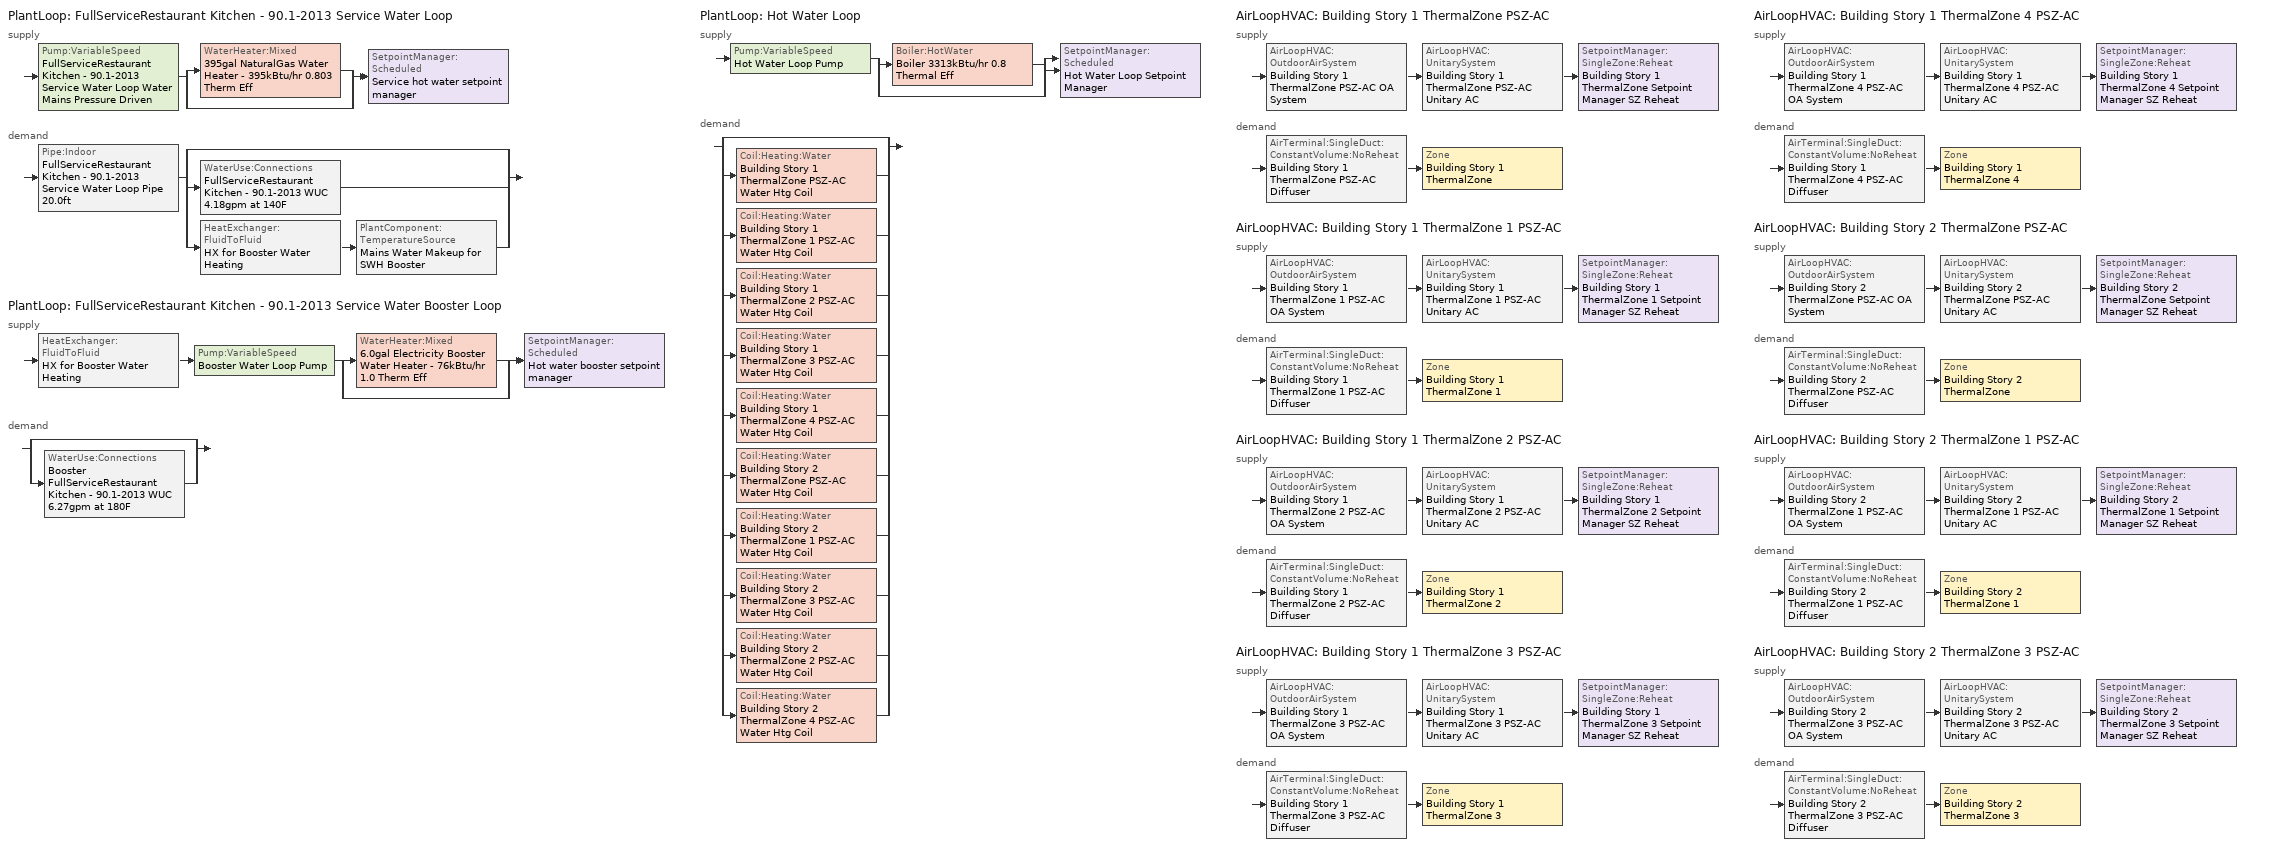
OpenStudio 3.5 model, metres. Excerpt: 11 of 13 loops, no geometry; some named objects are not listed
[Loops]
PlantLoop 'FullServiceRestaurant Kitchen - 90.1-2013 Service Water Loop'
 supply: Pump:VariableSpeed 'FullServiceRestaurant Kitchen - 90.1-2013 Service Water Loop Water Mains Pressure Driven' > split
  | WaterHeater:Mixed '395gal NaturalGas Water Heater - 395kBtu/hr 0.803 Therm Eff'
  | bypass
  join > SetpointManager:Scheduled 'Service hot water setpoint manager'
 demand: Pipe:Indoor 'FullServiceRestaurant Kitchen - 90.1-2013 Service Water Loop Pipe 20.0ft' > split
  | bypass
  | WaterUse:Connections 'FullServiceRestaurant Kitchen - 90.1-2013 WUC 4.18gpm at 140F'
  | HeatExchanger:FluidToFluid 'HX for Booster Water Heating' > PlantComponent:TemperatureSource 'Mains Water Makeup for SWH Booster'
PlantLoop 'FullServiceRestaurant Kitchen - 90.1-2013 Service Water Booster Loop'
 supply: HeatExchanger:FluidToFluid 'HX for Booster Water Heating' > Pump:VariableSpeed 'Booster Water Loop Pump' > split
  | WaterHeater:Mixed '6.0gal Electricity Booster Water Heater - 76kBtu/hr 1.0 Therm Eff'
  | bypass
  join > SetpointManager:Scheduled 'Hot water booster setpoint manager'
 demand: split
  | bypass
  | WaterUse:Connections 'Booster FullServiceRestaurant Kitchen - 90.1-2013 WUC 6.27gpm at 180F'
PlantLoop 'Hot Water Loop'
 supply: Pump:VariableSpeed 'Hot Water Loop Pump' > split
  | Boiler:HotWater 'Boiler 3313kBtu/hr 0.8 Thermal Eff'
  | bypass
  join > SetpointManager:Scheduled 'Hot Water Loop Setpoint Manager'
 demand: split
  | bypass
  | Coil:Heating:Water 'Building Story 1 ThermalZone PSZ-AC Water Htg Coil'
  | Coil:Heating:Water 'Building Story 1 ThermalZone 1 PSZ-AC Water Htg Coil'
  | Coil:Heating:Water 'Building Story 1 ThermalZone 2 PSZ-AC Water Htg Coil'
  | Coil:Heating:Water 'Building Story 1 ThermalZone 3 PSZ-AC Water Htg Coil'
  | Coil:Heating:Water 'Building Story 1 ThermalZone 4 PSZ-AC Water Htg Coil'
  | Coil:Heating:Water 'Building Story 2 ThermalZone PSZ-AC Water Htg Coil'
  | Coil:Heating:Water 'Building Story 2 ThermalZone 1 PSZ-AC Water Htg Coil'
  | Coil:Heating:Water 'Building Story 2 ThermalZone 3 PSZ-AC Water Htg Coil'
  | Coil:Heating:Water 'Building Story 2 ThermalZone 2 PSZ-AC Water Htg Coil'
  | Coil:Heating:Water 'Building Story 2 ThermalZone 4 PSZ-AC Water Htg Coil'
AirLoopHVAC 'Building Story 1 ThermalZone PSZ-AC'
 supply: AirLoopHVAC:OutdoorAirSystem 'Building Story 1 ThermalZone PSZ-AC OA System' > AirLoopHVAC:UnitarySystem 'Building Story 1 ThermalZone PSZ-AC Unitary AC' > SetpointManager:SingleZone:Reheat 'Building Story 1 ThermalZone Setpoint Manager SZ Reheat'
 demand: AirTerminal:SingleDuct:ConstantVolume:NoReheat 'Building Story 1 ThermalZone PSZ-AC Diffuser' > Zone 'Building Story 1 ThermalZone'
AirLoopHVAC 'Building Story 1 ThermalZone 1 PSZ-AC'
 supply: AirLoopHVAC:OutdoorAirSystem 'Building Story 1 ThermalZone 1 PSZ-AC OA System' > AirLoopHVAC:UnitarySystem 'Building Story 1 ThermalZone 1 PSZ-AC Unitary AC' > SetpointManager:SingleZone:Reheat 'Building Story 1 ThermalZone 1 Setpoint Manager SZ Reheat'
 demand: AirTerminal:SingleDuct:ConstantVolume:NoReheat 'Building Story 1 ThermalZone 1 PSZ-AC Diffuser' > Zone 'Building Story 1 ThermalZone 1'
AirLoopHVAC 'Building Story 1 ThermalZone 2 PSZ-AC'
 supply: AirLoopHVAC:OutdoorAirSystem 'Building Story 1 ThermalZone 2 PSZ-AC OA System' > AirLoopHVAC:UnitarySystem 'Building Story 1 ThermalZone 2 PSZ-AC Unitary AC' > SetpointManager:SingleZone:Reheat 'Building Story 1 ThermalZone 2 Setpoint Manager SZ Reheat'
 demand: AirTerminal:SingleDuct:ConstantVolume:NoReheat 'Building Story 1 ThermalZone 2 PSZ-AC Diffuser' > Zone 'Building Story 1 ThermalZone 2'
AirLoopHVAC 'Building Story 1 ThermalZone 3 PSZ-AC'
 supply: AirLoopHVAC:OutdoorAirSystem 'Building Story 1 ThermalZone 3 PSZ-AC OA System' > AirLoopHVAC:UnitarySystem 'Building Story 1 ThermalZone 3 PSZ-AC Unitary AC' > SetpointManager:SingleZone:Reheat 'Building Story 1 ThermalZone 3 Setpoint Manager SZ Reheat'
 demand: AirTerminal:SingleDuct:ConstantVolume:NoReheat 'Building Story 1 ThermalZone 3 PSZ-AC Diffuser' > Zone 'Building Story 1 ThermalZone 3'
AirLoopHVAC 'Building Story 1 ThermalZone 4 PSZ-AC'
 supply: AirLoopHVAC:OutdoorAirSystem 'Building Story 1 ThermalZone 4 PSZ-AC OA System' > AirLoopHVAC:UnitarySystem 'Building Story 1 ThermalZone 4 PSZ-AC Unitary AC' > SetpointManager:SingleZone:Reheat 'Building Story 1 ThermalZone 4 Setpoint Manager SZ Reheat'
 demand: AirTerminal:SingleDuct:ConstantVolume:NoReheat 'Building Story 1 ThermalZone 4 PSZ-AC Diffuser' > Zone 'Building Story 1 ThermalZone 4'
AirLoopHVAC 'Building Story 2 ThermalZone PSZ-AC'
 supply: AirLoopHVAC:OutdoorAirSystem 'Building Story 2 ThermalZone PSZ-AC OA System' > AirLoopHVAC:UnitarySystem 'Building Story 2 ThermalZone PSZ-AC Unitary AC' > SetpointManager:SingleZone:Reheat 'Building Story 2 ThermalZone Setpoint Manager SZ Reheat'
 demand: AirTerminal:SingleDuct:ConstantVolume:NoReheat 'Building Story 2 ThermalZone PSZ-AC Diffuser' > Zone 'Building Story 2 ThermalZone'
AirLoopHVAC 'Building Story 2 ThermalZone 1 PSZ-AC'
 supply: AirLoopHVAC:OutdoorAirSystem 'Building Story 2 ThermalZone 1 PSZ-AC OA System' > AirLoopHVAC:UnitarySystem 'Building Story 2 ThermalZone 1 PSZ-AC Unitary AC' > SetpointManager:SingleZone:Reheat 'Building Story 2 ThermalZone 1 Setpoint Manager SZ Reheat'
 demand: AirTerminal:SingleDuct:ConstantVolume:NoReheat 'Building Story 2 ThermalZone 1 PSZ-AC Diffuser' > Zone 'Building Story 2 ThermalZone 1'
AirLoopHVAC 'Building Story 2 ThermalZone 3 PSZ-AC'
 supply: AirLoopHVAC:OutdoorAirSystem 'Building Story 2 ThermalZone 3 PSZ-AC OA System' > AirLoopHVAC:UnitarySystem 'Building Story 2 ThermalZone 3 PSZ-AC Unitary AC' > SetpointManager:SingleZone:Reheat 'Building Story 2 ThermalZone 3 Setpoint Manager SZ Reheat'
 demand: AirTerminal:SingleDuct:ConstantVolume:NoReheat 'Building Story 2 ThermalZone 3 PSZ-AC Diffuser' > Zone 'Building Story 2 ThermalZone 3'
[Construction]
Uninsulated copper pipe 0.75in type L: Copper pipe 0.75in type L
[Material]
Copper pipe 0.75in type L: Roughness=Smooth; Thickness {m}=0.001143; Conductivity {W/m-K}=386; Density {kg/m3}=8906.27; Specific Heat {J/kg-K}=385.1856; Thermal Absorptance=0.9; Solar Absorptance=0.7; Visible Absorptance=0.7
[WaterUse:Connections] Drain Water Heat Exchanger Type=None; Drain Water Heat Exchanger Destination=Plant
Name | Water Use Equipment Name 1
Booster FullServiceRestaurant Kitchen - 90.1-2013 WUC 6.27gpm at 180F | Booster FullServiceRestaurant Kitchen - 90.1-2013 Service Water Use 6.27gpm at 180F
FullServiceRestaurant Kitchen - 90.1-2013 WUC 4.18gpm at 140F | FullServiceRestaurant Kitchen - 90.1-2013 Service Water Use 4.18gpm at 140F
[WaterUse:Equipment:Definition] Sensible Fraction Schedule=Fraction Sensible - 0.2; Latent Fraction Schedule=Fraction Latent - 0.05
Name | Peak Flow Rate {m3/s} | Target Temperature Schedule
Booster FullServiceRestaurant Kitchen - 90.1-2013 Service Water Use Def 6.27gpm | 0.0003955 | Mixed Water At Faucet Temp - 180F
FullServiceRestaurant Kitchen - 90.1-2013 Service Water Use Def 4.18gpm | 0.000263667 | Mixed Water At Faucet Temp - 140F
[WaterUse:Equipment] Flow Rate Fraction Schedule=RestaurantSitDown BLDG_SWH_SCH
Name | Water Use Equipment Definition
Booster FullServiceRestaurant Kitchen - 90.1-2013 Service Water Use 6.27gpm at 180F | Booster FullServiceRestaurant Kitchen - 90.1-2013 Service Water Use Def 6.27gpm
FullServiceRestaurant Kitchen - 90.1-2013 Service Water Use 4.18gpm at 140F | FullServiceRestaurant Kitchen - 90.1-2013 Service Water Use Def 4.18gpm
[PlantLoop] Glycol Concentration=0; Plant Loop Volume {m3}=Autocalculate; Load Distribution Scheme=Optimal
FullServiceRestaurant Kitchen - 90.1-2013 Service Water Loop: Maximum Loop Temperature {C}=60; Minimum Loop Temperature {C}=10
FullServiceRestaurant Kitchen - 90.1-2013 Service Water Booster Loop: 
Hot Water Loop: Minimum Loop Temperature {C}=10; Fluid Type=Water
[Sizing:Plant] Loop Type=Heating; Sizing Option=NonCoincident; Zone Timesteps in Averaging Window=1; Coincident Sizing Factor Mode=None
Name | Design Loop Exit Temperature {C} | Loop Design Temperature Difference {deltaC}
FullServiceRestaurant Kitchen - 90.1-2013 Service Water Loop | 60 | 5
FullServiceRestaurant Kitchen - 90.1-2013 Service Water Booster Loop | 82.2222 | 5
Hot Water Loop | 82.2222 | 11.1111
[SetpointManager:Scheduled] Control Variable=Temperature
Name | Schedule | Setpoint Node or NodeList
Service hot water setpoint manager | Service Water Loop Temp - 140F | FullServiceRestaurant Kitchen - 90.1-2013 Service Water Loop Supply Outlet Node
Hot water booster setpoint manager | Service Water Booster Temp - 180.00000000000006F | FullServiceRestaurant Kitchen - 90.1-2013 Service Water Booster Loop Supply Outlet Node
Hot Water Loop Setpoint Manager | Hot Water Loop Temp - 180F | Hot Water Loop Supply Outlet Node
[Pump:VariableSpeed] Coefficient 1 of the Part Load Performance Curve=0; Coefficient 2 of the Part Load Performance Curve=3.2485; Coefficient 3 of the Part Load Performance Curve=-4.7443; Coefficient 4 of the Part Load Performance Curve=2.5294; Pump Control Type=Intermittent; Skin Loss Radiative Fraction=0.5; Design Power Sizing Method=PowerPerFlowPerPressure; Design Electric Power per Unit Flow Rate {W/(m3/s)}=348701.1; Design Shaft Power per Unit Flow Rate per Unit Head {W-s/m3-Pa}=1.28205; Design Minimum Flow Rate Fraction=0
Name | Rated Pump Head {Pa} | Motor Efficiency | Rated Power Consumption {W} | Minimum Flow Rate {m3/s}
FullServiceRestaurant Kitchen - 90.1-2013 Service Water Loop Water Mains Pressure Driven | 0.001 | 0.7
Booster Water Loop Pump | 0 | 1 | 0 | 0
Hot Water Loop Pump | 179344 | 0.917
[WaterHeater:Mixed] Deadband Temperature Difference {deltaC}=2; Heater Control Type=Cycle; Off Cycle Parasitic Fuel Consumption Rate {W}=0; Off Cycle Parasitic Heat Fraction to Tank=0; On Cycle Parasitic Fuel Consumption Rate {W}=0; On Cycle Parasitic Heat Fraction to Tank=0; Ambient Temperature Indicator=Schedule; Use Side Effectiveness=1; Source Side Effectiveness=1; Use Side Design Flow Rate {m3/s}=autosize; Source Side Design Flow Rate {m3/s}=autosize; Indirect Water Heating Recovery Time {hr}=1.5; Source Side Flow Control Mode=IndirectHeatPrimarySetpoint
Name | Tank Volume {m3} | Setpoint Temperature Schedule | Maximum Temperature Limit {C} | Heater Maximum Capacity {W} | Heater Fuel Type | Heater Thermal Efficiency | Off Cycle Parasitic Fuel Type | On Cycle Parasitic Fuel Type | Ambient Temperature Schedule | Off Cycle Loss Coefficient to Ambient Temperature {W/K} | On Cycle Loss Coefficient to Ambient Temperature {W/K}
395gal NaturalGas Water Heater - 395kBtu/hr 0.803 Therm Eff | 1.49499 | Service Water Loop Temp - 140F | 60 | 115744 | NaturalGas | 0.803413 | NaturalGas | NaturalGas | Water Heater Ambient Temp Schedule - 71.6f | 12.6978 | 12.6978
6.0gal Electricity Booster Water Heater - 76kBtu/hr 1.0 Therm Eff | 0.0227125 | Service Water Booster Temp - 180.00000000000006F | 82.2222 | 22222.8 | Electricity | 1 | Electricity | Electricity | Water Heater Ambient Temp Schedule - 71.6 | 9.00886 | 9.00886
[WaterHeater:Sizing] Design Mode=PeakDraw; Time Storage Can Meet Peak Draw {hr}=0.538503; Time for Tank Recovery {hr}=0; Nominal Tank Volume for Autosizing Plant Connections {m3}=1
395gal NaturalGas Water Heater - 395kBtu/hr 0.803 Therm Eff; 6.0gal Electricity Booster Water Heater - 76kBtu/hr 1.0 Therm Eff
[Pipe:Indoor]
FullServiceRestaurant Kitchen - 90.1-2013 Service Water Loop Pipe 20.0ft: Construction=Uninsulated copper pipe 0.75in type L; Environment Type=Schedule; Ambient Temperature Schedule=FullServiceRestaurant Kitchen - 90.1-2013 Service Water Loop Piping Air Temp - 70F; Ambient Air Velocity Schedule=FullServiceRestaurant Kitchen - 90.1-2013 Service Water Loop Piping Air Velocity - 0.67mph; Pipe Inside Diameter {m}=0.019939; Pipe Length {m}=6.096
[HeatExchanger:FluidToFluid]
HX for Booster Water Heating: Loop Demand Side Design Flow Rate {m3/s}=autosize; Loop Supply Side Design Flow Rate {m3/s}=autosize; Heat Exchange Model Type=Ideal; Heat Exchanger U-Factor Times Area Value {W/K}=autosize; Control Type=UncontrolledOn; Minimum Temperature Difference to Activate Heat Exchanger {deltaC}=0.01; Heat Transfer Metering End Use Type=LoopToLoop; Component Override Cooling Control Temperature Mode=Loop; Sizing Factor=1; Operation Minimum Temperature Limit {C}=0; Operation Maximum Temperature Limit {C}=100
[PlantComponent:TemperatureSource]
Mains Water Makeup for SWH Booster: Design Volume Flow Rate {m3/s}=autosize; Temperature Specification Type=Scheduled; Source Temperature {C}=8; Source Temperature Schedule=Mains Water Temperature
[EnergyManagementSystem:Sensor] Output Variable or Output Meter Index Key=Environment
Name | Output Variable or Output Meter
Mains_Water_Temp_Sen | Site Mains Water Temperature
OAT | Site Outdoor Air Drybulb Temperature
[EnergyManagementSystem:Actuator] Actuated Component Control Type=Schedule Value
Name | Actuated Component | Actuated Component Type
Mains_Water_Temp_Act | Mains Water Temperature | Schedule:Constant
BuildingStory2ThermalZonePSZACHtgSch0 | RestaurantSitDown HTGSETP_SCH_NO_OPTIMUM | Schedule:Year
BuildingStory2ThermalZonePSZACClgSch0 | RestaurantSitDown CLGSETP_SCH_NO_OPTIMUM | Schedule:Year
[EnergyManagementSystem:Program]
Mains_Water_Prg: SET Mains_Water_Temp_Act = Mains_Water_Temp_Sen
BuildingStory2ThermalZonePSZACOptimumStartProg0: IF DaylightSavings==0 && DayOfWeek>1 && Hour==5 && OAT<23.9 && OAT>1.7; SET BuildingStory2ThermalZonePSZACClgSch0 = 29.4; SET BuildingStory2ThermalZonePSZACHtgSch0 = 15.6; ELSEIF DaylightSavings==0 && DayOfWeek==1 && Hour==7 && OAT<23.9 && OAT>1.7; SET BuildingStory2ThermalZonePSZACClgSch0 = 29.4; SET BuildingStory2ThermalZonePSZACHtgSch0 = 15.6; ELSEIF DaylightSavings==1 && DayOfWeek>1 && Hour==4 && OAT<23.9 && OAT>1.7; SET BuildingStory2ThermalZonePSZACClgSch0 = 29.4; SET BuildingStory2ThermalZonePSZACHtgSch0 = 15.6; ELSEIF DaylightSavings==1 && DayOfWeek==1 && Hour==6 && OAT<23.9 && OAT>1.7; SET BuildingStory2ThermalZonePSZACClgSch0 = 29.4; SET BuildingStory2ThermalZonePSZACHtgSch0 = 15.6; ELSE; SET BuildingStory2ThermalZonePSZACClgSch0 = NULL; SET BuildingStory2ThermalZonePSZACHtgSch0 = NULL; ENDIF
[EnergyManagementSystem:ProgramCallingManager]
Mains_Water_Prg_Mgr: BeginTimestepBeforePredictor; Mains_Water_Prg
BuildingStory2ThermalZonePSZACOptimumStartCallingManager0: BeginTimestepBeforePredictor; BuildingStory2ThermalZonePSZACOptimumStartProg0
[Sizing:Zone] Zone Cooling Design Supply Air Temperature Input Method=SupplyAirTemperature; Zone Cooling Design Supply Air Temperature {C}=12.7778; Zone Cooling Design Supply Air Temperature Difference {deltaC}=11.11; Zone Heating Design Supply Air Temperature Input Method=SupplyAirTemperature; Zone Heating Design Supply Air Temperature {C}=50; Zone Heating Design Supply Air Temperature Difference {deltaC}=11.11; Zone Cooling Design Supply Air Humidity Ratio {kg-H2O/kg-air}=0.0085; Zone Heating Design Supply Air Humidity Ratio {kg-H2O/kg-air}=0.008; Cooling Design Air Flow Method=DesignDay; Heating Design Air Flow Method=DesignDay; Account for Dedicated Outdoor Air System=No; Dedicated Outdoor Air System Control Strategy=NeutralSupplyAir; Dedicated Outdoor Air Low Setpoint Temperature for Design {C}=autosize; Dedicated Outdoor Air High Setpoint Temperature for Design {C}=autosize; Zone Load Sizing Method=Sensible Load Only No Latent Load; Zone Latent Cooling Design Supply Air Humidity Ratio Input Method=HumidityRatioDifference; Zone Cooling Design Supply Air Humidity Ratio Difference {kgWater/kgDryAir}=0.005; Zone Latent Heating Design Supply Air Humidity Ratio Input Method=HumidityRatioDifference; Zone Humidification Design Supply Air Humidity Ratio Difference {kgWater/kgDryAir}=0.005
Building Story 1 ThermalZone; Building Story 1 ThermalZone 1; Building Story 1 ThermalZone 2; Building Story 1 ThermalZone 3; Building Story 1 ThermalZone 4; Building Story 2 ThermalZone; Building Story 2 ThermalZone 1; Building Story 2 ThermalZone 3
[Zone equipment]
Building Story 1 ThermalZone: Building Story 1 ThermalZone PSZ-AC Diffuser
Building Story 1 ThermalZone 1: Building Story 1 ThermalZone 1 PSZ-AC Diffuser
Building Story 1 ThermalZone 2: Building Story 1 ThermalZone 2 PSZ-AC Diffuser
Building Story 1 ThermalZone 3: Building Story 1 ThermalZone 3 PSZ-AC Diffuser
Building Story 1 ThermalZone 4: Building Story 1 ThermalZone 4 PSZ-AC Diffuser
Building Story 2 ThermalZone: Building Story 2 ThermalZone PSZ-AC Diffuser
Building Story 2 ThermalZone 1: Building Story 2 ThermalZone 1 PSZ-AC Diffuser
Building Story 2 ThermalZone 3: Building Story 2 ThermalZone 3 PSZ-AC Diffuser
[Boiler:HotWater]
Boiler 3313kBtu/hr 0.8 Thermal Eff: Fuel Type=NaturalGas; Nominal Thermal Efficiency=0.8; Efficiency Curve Temperature Evaluation Variable=LeavingBoiler; Normalized Boiler Efficiency Curve=Boiler with Minimum Turndown; Minimum Part Load Ratio=0; Maximum Part Load Ratio=1.2; Optimum Part Load Ratio=1; Water Outlet Upper Temperature Limit {C}=95; Boiler Flow Mode=LeavingSetpointModulated; Parasitic Electric Load {W}=0; Sizing Factor=1
[AirLoopHVAC] Design Supply Air Flow Rate {m3/s}=autosize; Design Return Air Flow Fraction of Supply Air Flow=1
Name | Availability Schedule
Building Story 1 ThermalZone PSZ-AC | Building Story 1 ThermalZone PSZ-AC Occ Sch
Building Story 1 ThermalZone 1 PSZ-AC | Building Story 1 ThermalZone 1 PSZ-AC Occ Sch
Building Story 1 ThermalZone 2 PSZ-AC | Building Story 1 ThermalZone 2 PSZ-AC Occ Sch
Building Story 1 ThermalZone 3 PSZ-AC | Building Story 1 ThermalZone 3 PSZ-AC Occ Sch
Building Story 1 ThermalZone 4 PSZ-AC | Building Story 1 ThermalZone 4 PSZ-AC Occ Sch
Building Story 2 ThermalZone PSZ-AC | Building Story 2 ThermalZone PSZ-AC Occ Sch
Building Story 2 ThermalZone 1 PSZ-AC | Building Story 2 ThermalZone 1 PSZ-AC Occ Sch
Building Story 2 ThermalZone 3 PSZ-AC | Building Story 2 ThermalZone 3 PSZ-AC Occ Sch
[Sizing:System] Type of Load to Size On=Sensible; Design Outdoor Air Flow Rate {m3/s}=Autosize; Central Heating Maximum System Air Flow Ratio=1; Preheat Design Temperature {C}=7.22222; Preheat Design Humidity Ratio {kg-H2O/kg-Air}=0.008; Precool Design Temperature {C}=12.7778; Precool Design Humidity Ratio {kg-H2O/kg-Air}=0.008; Central Cooling Design Supply Air Temperature {C}=12.7778; Central Heating Design Supply Air Temperature {C}=50; Sizing Option=Coincident; 100% Outdoor Air in Cooling=No; 100% Outdoor Air in Heating=No; Central Cooling Design Supply Air Humidity Ratio {kg-H2O/kg-Air}=0.0085; Central Heating Design Supply Air Humidity Ratio {kg-H2O/kg-Air}=0.008; Cooling Design Air Flow Method=DesignDay; Heating Design Air Flow Method=DesignDay; System Outdoor Air Method=ZoneSum; Zone Maximum Outdoor Air Fraction=1; Cooling Supply Air Flow Rate Per Floor Area {m3/s-m2}=0.00996765; Cooling Fraction of Autosized Cooling Supply Air Flow Rate=1; Cooling Supply Air Flow Rate Per Unit Cooling Capacity {m3/s-W}=3.94755e-05; Heating Supply Air Flow Rate Per Floor Area {m3/s-m2}=0.00996765; Heating Fraction of Autosized Heating Supply Air Flow Rate=1; Heating Fraction of Autosized Cooling Supply Air Flow Rate=1; Heating Supply Air Flow Rate Per Unit Heating Capacity {m3/s-W}=3.15882e-05; Cooling Design Capacity Method=CoolingDesignCapacity; Cooling Design Capacity {W}=autosize; Cooling Design Capacity Per Floor Area {W/m2}=234.7; Fraction of Autosized Cooling Design Capacity=1; Heating Design Capacity Method=HeatingDesignCapacity; Heating Design Capacity {W}=autosize; Heating Design Capacity Per Floor Area {W/m2}=157; Fraction of Autosized Heating Design Capacity=1; Central Cooling Capacity Control Method=OnOff; Occupant Diversity=autosize
Building Story 1 ThermalZone PSZ-AC; Building Story 1 ThermalZone 1 PSZ-AC; Building Story 1 ThermalZone 2 PSZ-AC; Building Story 1 ThermalZone 3 PSZ-AC; Building Story 1 ThermalZone 4 PSZ-AC; Building Story 2 ThermalZone PSZ-AC; Building Story 2 ThermalZone 1 PSZ-AC; Building Story 2 ThermalZone 3 PSZ-AC
[SetpointManager:SingleZone:Reheat] Minimum Supply Air Temperature {C}=12.7778; Maximum Supply Air Temperature {C}=50
Name | Control Zone | Setpoint Node or NodeList
Building Story 1 ThermalZone Setpoint Manager SZ Reheat | Building Story 1 ThermalZone | Building Story 1 ThermalZone PSZ-AC Supply Outlet Node
Building Story 1 ThermalZone 1 Setpoint Manager SZ Reheat | Building Story 1 ThermalZone 1 | Building Story 1 ThermalZone 1 PSZ-AC Supply Outlet Node
Building Story 1 ThermalZone 2 Setpoint Manager SZ Reheat | Building Story 1 ThermalZone 2 | Building Story 1 ThermalZone 2 PSZ-AC Supply Outlet Node
Building Story 1 ThermalZone 3 Setpoint Manager SZ Reheat | Building Story 1 ThermalZone 3 | Building Story 1 ThermalZone 3 PSZ-AC Supply Outlet Node
Building Story 1 ThermalZone 4 Setpoint Manager SZ Reheat | Building Story 1 ThermalZone 4 | Building Story 1 ThermalZone 4 PSZ-AC Supply Outlet Node
Building Story 2 ThermalZone Setpoint Manager SZ Reheat | Building Story 2 ThermalZone | Building Story 2 ThermalZone PSZ-AC Supply Outlet Node
Building Story 2 ThermalZone 1 Setpoint Manager SZ Reheat | Building Story 2 ThermalZone 1 | Building Story 2 ThermalZone 1 PSZ-AC Supply Outlet Node
Building Story 2 ThermalZone 3 Setpoint Manager SZ Reheat | Building Story 2 ThermalZone 3 | Building Story 2 ThermalZone 3 PSZ-AC Supply Outlet Node
[Coil:Heating:Water] Availability Schedule=Always On Discrete; Rated Inlet Water Temperature {C}=82.2222; Rated Inlet Air Temperature {C}=7.22222; Rated Outlet Water Temperature {C}=71.1111; Rated Outlet Air Temperature {C}=50
Building Story 1 ThermalZone PSZ-AC Water Htg Coil; Building Story 1 ThermalZone 1 PSZ-AC Water Htg Coil; Building Story 1 ThermalZone 2 PSZ-AC Water Htg Coil; Building Story 1 ThermalZone 3 PSZ-AC Water Htg Coil; Building Story 1 ThermalZone 4 PSZ-AC Water Htg Coil; Building Story 2 ThermalZone PSZ-AC Water Htg Coil; Building Story 2 ThermalZone 1 PSZ-AC Water Htg Coil; Building Story 2 ThermalZone 3 PSZ-AC Water Htg Coil; Building Story 2 ThermalZone 2 PSZ-AC Water Htg Coil; Building Story 2 ThermalZone 4 PSZ-AC Water Htg Coil
[Controller:WaterCoil] Action=Normal; Controller Convergence Tolerance {deltaC}=0.0001; Minimum Actuated Flow {m3/s}=0
Name | Water Coil
Building Story 1 ThermalZone PSZ-AC Water Htg Coil Controller | Building Story 1 ThermalZone PSZ-AC Water Htg Coil
Building Story 1 ThermalZone 1 PSZ-AC Water Htg Coil Controller | Building Story 1 ThermalZone 1 PSZ-AC Water Htg Coil
Building Story 1 ThermalZone 2 PSZ-AC Water Htg Coil Controller | Building Story 1 ThermalZone 2 PSZ-AC Water Htg Coil
Building Story 1 ThermalZone 3 PSZ-AC Water Htg Coil Controller | Building Story 1 ThermalZone 3 PSZ-AC Water Htg Coil
Building Story 1 ThermalZone 4 PSZ-AC Water Htg Coil Controller | Building Story 1 ThermalZone 4 PSZ-AC Water Htg Coil
Building Story 2 ThermalZone PSZ-AC Water Htg Coil Controller | Building Story 2 ThermalZone PSZ-AC Water Htg Coil
Building Story 2 ThermalZone 1 PSZ-AC Water Htg Coil Controller | Building Story 2 ThermalZone 1 PSZ-AC Water Htg Coil
Building Story 2 ThermalZone 3 PSZ-AC Water Htg Coil Controller | Building Story 2 ThermalZone 3 PSZ-AC Water Htg Coil
Building Story 2 ThermalZone 2 PSZ-AC Water Htg Coil Controller | Building Story 2 ThermalZone 2 PSZ-AC Water Htg Coil
Building Story 2 ThermalZone 4 PSZ-AC Water Htg Coil Controller | Building Story 2 ThermalZone 4 PSZ-AC Water Htg Coil
[Coil:Heating:Electric] Availability Schedule=Always On Discrete; Efficiency=1
Building Story 1 ThermalZone PSZ-AC Electric Backup Htg Coil; Building Story 1 ThermalZone 1 PSZ-AC Electric Backup Htg Coil; Building Story 1 ThermalZone 2 PSZ-AC Electric Backup Htg Coil; Building Story 1 ThermalZone 3 PSZ-AC Electric Backup Htg Coil; Building Story 1 ThermalZone 4 PSZ-AC Electric Backup Htg Coil; Building Story 2 ThermalZone PSZ-AC Electric Backup Htg Coil; Building Story 2 ThermalZone 1 PSZ-AC Electric Backup Htg Coil; Building Story 2 ThermalZone 3 PSZ-AC Electric Backup Htg Coil
[Coil:Cooling:DX:SingleSpeed] Availability Schedule=Always On Discrete; Rated Total Cooling Capacity {W}=autosize; Rated Sensible Heat Ratio=autosize; Rated Air Flow Rate {m3/s}=autosize; Rated Evaporator Fan Power Per Volume Flow Rate 2017 {W/(m3/s)}=773.3; Rated Evaporator Fan Power Per Volume Flow Rate 2023 {W/(m3/s)}=934.4; Total Cooling Capacity Function of Temperature Curve=PSZ-AC_Unitary_PackagecoolCapFT; Total Cooling Capacity Function of Flow Fraction Curve=PSZ-AC_Unitary_PackagecoolFFF; Energy Input Ratio Function of Temperature Curve=PSZ-AC DX Unitary Package EIRFT; Energy Input Ratio Function of Flow Fraction Curve=PSZ-AC_Unitary_PackagecoolEIRFFF; Part Load Fraction Correlation Curve=PSZ-AC_Unitary_PackagecoolPLR; Minimum Outdoor Dry-Bulb Temperature for Compressor Operation {C}=-25; Nominal Time for Condensate Removal to Begin {s}=0; Ratio of Initial Moisture Evaporation Rate and Steady State Latent Capacity=0; Maximum Cycling Rate {cycles/hr}=0; Latent Capacity Time Constant {s}=0; Condenser Type=AirCooled; Evaporative Condenser Effectiveness=0.9; Evaporative Condenser Air Flow Rate {m3/s}=autosize; Evaporative Condenser Pump Rated Power Consumption {W}=autosize; Crankcase Heater Capacity {W}=0; Maximum Outdoor Dry-Bulb Temperature for Crankcase Heater Operation {C}=10; Basin Heater Capacity {W/K}=0; Basin Heater Setpoint Temperature {C}=2
Name | Rated COP {W/W}
Building Story 1 ThermalZone PSZ-AC 1spd DX AC Clg Coil 391kBtu/hr 9.8EER; Building Story 2 ThermalZone PSZ-AC 1spd DX AC Clg Coil 579kBtu/hr 9.8EER | 3.39929
Building Story 1 ThermalZone 1 PSZ-AC 1spd DX AC Clg Coil 90kBtu/hr 11.0EER; Building Story 1 ThermalZone 3 PSZ-AC 1spd DX AC Clg Coil 81kBtu/hr 11.0EER; Building Story 2 ThermalZone 1 PSZ-AC 1spd DX AC Clg Coil 108kBtu/hr 11.0EER; Building Story 2 ThermalZone 3 PSZ-AC 1spd DX AC Clg Coil 101kBtu/hr 11.0EER | 3.79883
Building Story 1 ThermalZone 2 PSZ-AC 1spd DX AC Clg Coil 45kBtu/hr 14.0SEER; Building Story 1 ThermalZone 4 PSZ-AC 1spd DX AC Clg Coil 55kBtu/hr 14.0SEER | 4.11713
[Fan:OnOff] Availability Schedule=Always On Discrete; Maximum Flow Rate {m3/s}=autosize; Motor In Airstream Fraction=1
Name | Fan Total Efficiency | Pressure Rise {Pa} | Motor Efficiency | Fan Power Ratio Function of Speed Ratio Curve | Fan Efficiency Ratio Function of Speed Ratio Curve
Building Story 1 ThermalZone PSZ-AC Fan | 0.59605 | 1018.77 | 0.917 | Fan On Off Power Curve | Fan On Off Efficiency Curve
Building Story 1 ThermalZone 1 PSZ-AC Fan | 0.56225 | 622.722 | 0.865 | Fan On Off Power Curve 1 | Fan On Off Efficiency Curve 1
Building Story 1 ThermalZone 2 PSZ-AC Fan | 0.55575 | 622.722 | 0.855 | Fan On Off Power Curve 2 | Fan On Off Efficiency Curve 2
Building Story 1 ThermalZone 3 PSZ-AC Fan | 0.56225 | 622.722 | 0.865 | Fan On Off Power Curve 3 | Fan On Off Efficiency Curve 3
Building Story 1 ThermalZone 4 PSZ-AC Fan | 0.55575 | 622.722 | 0.855 | Fan On Off Power Curve 4 | Fan On Off Efficiency Curve 4
Building Story 2 ThermalZone PSZ-AC Fan | 0.6006 | 1018.77 | 0.924 | Fan On Off Power Curve 5 | Fan On Off Efficiency Curve 5
Building Story 2 ThermalZone 1 PSZ-AC Fan | 0.56225 | 622.722 | 0.865 | Fan On Off Power Curve 6 | Fan On Off Efficiency Curve 6
Building Story 2 ThermalZone 3 PSZ-AC Fan | 0.56225 | 622.722 | 0.865 | Fan On Off Power Curve 7 | Fan On Off Efficiency Curve 7
[AirLoopHVAC:UnitarySystem] Control Type=Load; Dehumidification Control Type=None; Availability Schedule=Always On Discrete; Fan Placement=DrawThrough; DX Heating Coil Sizing Ratio=1; Use DOAS DX Cooling Coil=No; DOAS DX Cooling Coil Leaving Minimum Air Temperature {C}=2; Latent Load Control=SensibleOnlyLoadControl; Supply Air Flow Rate During Cooling Operation {m3/s}=Autosize; Supply Air Flow Rate During Heating Operation {m3/s}=Autosize; Supply Air Flow Rate When No Cooling or Heating is Required {m3/s}=Autosize; Maximum Supply Air Temperature {C}=80; Maximum Outdoor Dry-Bulb Temperature for Supplemental Heater Operation {C}=21; Maximum Cycling Rate {cycles/hr}=2.5; Heat Pump Time Constant {s}=60; Fraction of On-Cycle Power Use=0.01; Heat Pump Fan Delay Time {s}=60; Ancilliary On-Cycle Electric Power {W}=0; Ancilliary Off-Cycle Electric Power {W}=0
Name | Controlling Zone or Thermostat Location | Supply Fan | Supply Air Fan Operating Mode Schedule | Heating Coil | Cooling Coil | Supplemental Heating Coil
Building Story 1 ThermalZone PSZ-AC Unitary AC | Building Story 1 ThermalZone | Building Story 1 ThermalZone PSZ-AC Fan | Building Story 1 ThermalZone PSZ-AC Occ Sch | Building Story 1 ThermalZone PSZ-AC Water Htg Coil | Building Story 1 ThermalZone PSZ-AC 1spd DX AC Clg Coil 391kBtu/hr 9.8EER | Building Story 1 ThermalZone PSZ-AC Electric Backup Htg Coil
Building Story 1 ThermalZone 1 PSZ-AC Unitary AC | Building Story 1 ThermalZone 1 | Building Story 1 ThermalZone 1 PSZ-AC Fan | Building Story 1 ThermalZone 1 PSZ-AC Occ Sch | Building Story 1 ThermalZone 1 PSZ-AC Water Htg Coil | Building Story 1 ThermalZone 1 PSZ-AC 1spd DX AC Clg Coil 90kBtu/hr 11.0EER | Building Story 1 ThermalZone 1 PSZ-AC Electric Backup Htg Coil
Building Story 1 ThermalZone 2 PSZ-AC Unitary AC | Building Story 1 ThermalZone 2 | Building Story 1 ThermalZone 2 PSZ-AC Fan | Building Story 1 ThermalZone 2 PSZ-AC Occ Sch | Building Story 1 ThermalZone 2 PSZ-AC Water Htg Coil | Building Story 1 ThermalZone 2 PSZ-AC 1spd DX AC Clg Coil 45kBtu/hr 14.0SEER | Building Story 1 ThermalZone 2 PSZ-AC Electric Backup Htg Coil
Building Story 1 ThermalZone 3 PSZ-AC Unitary AC | Building Story 1 ThermalZone 3 | Building Story 1 ThermalZone 3 PSZ-AC Fan | Building Story 1 ThermalZone 3 PSZ-AC Occ Sch | Building Story 1 ThermalZone 3 PSZ-AC Water Htg Coil | Building Story 1 ThermalZone 3 PSZ-AC 1spd DX AC Clg Coil 81kBtu/hr 11.0EER | Building Story 1 ThermalZone 3 PSZ-AC Electric Backup Htg Coil
Building Story 1 ThermalZone 4 PSZ-AC Unitary AC | Building Story 1 ThermalZone 4 | Building Story 1 ThermalZone 4 PSZ-AC Fan | Building Story 1 ThermalZone 4 PSZ-AC Occ Sch | Building Story 1 ThermalZone 4 PSZ-AC Water Htg Coil | Building Story 1 ThermalZone 4 PSZ-AC 1spd DX AC Clg Coil 55kBtu/hr 14.0SEER | Building Story 1 ThermalZone 4 PSZ-AC Electric Backup Htg Coil
Building Story 2 ThermalZone PSZ-AC Unitary AC | Building Story 2 ThermalZone | Building Story 2 ThermalZone PSZ-AC Fan | Building Story 2 ThermalZone PSZ-AC Occ Sch | Building Story 2 ThermalZone PSZ-AC Water Htg Coil | Building Story 2 ThermalZone PSZ-AC 1spd DX AC Clg Coil 579kBtu/hr 9.8EER | Building Story 2 ThermalZone PSZ-AC Electric Backup Htg Coil
Building Story 2 ThermalZone 1 PSZ-AC Unitary AC | Building Story 2 ThermalZone 1 | Building Story 2 ThermalZone 1 PSZ-AC Fan | Building Story 2 ThermalZone 1 PSZ-AC Occ Sch | Building Story 2 ThermalZone 1 PSZ-AC Water Htg Coil | Building Story 2 ThermalZone 1 PSZ-AC 1spd DX AC Clg Coil 108kBtu/hr 11.0EER | Building Story 2 ThermalZone 1 PSZ-AC Electric Backup Htg Coil
Building Story 2 ThermalZone 3 PSZ-AC Unitary AC | Building Story 2 ThermalZone 3 | Building Story 2 ThermalZone 3 PSZ-AC Fan | Building Story 2 ThermalZone 3 PSZ-AC Occ Sch | Building Story 2 ThermalZone 3 PSZ-AC Water Htg Coil | Building Story 2 ThermalZone 3 PSZ-AC 1spd DX AC Clg Coil 101kBtu/hr 11.0EER | Building Story 2 ThermalZone 3 PSZ-AC Electric Backup Htg Coil
[Controller:OutdoorAir] Maximum Outdoor Air Flow Rate {m3/s}=Autosize; Economizer Control Action Type=ModulateFlow; Lockout Type=LockoutWithHeating; Minimum Limit Type=FixedMinimum; High Humidity Control=No
Name | Minimum Outdoor Air Flow Rate {m3/s} | Economizer Control Type | Minimum Outdoor Air Schedule | Maximum Fraction of Outdoor Air Schedule | Controller Mechanical Ventilation | Heat Recovery Bypass Control Type | Economizer Maximum Limit Dry-Bulb Temperature {C} | Economizer Maximum Limit Enthalpy {J/kg}
Building Story 1 ThermalZone PSZ-AC OA System Controller | autosize | DifferentialDryBulb | Building Story 1 ThermalZone PSZ-AC Occ Sch | BuildingStory1ThermalZonePSZACmaxOASch | Controller Mechanical Ventilation 1 | BypassWhenOAFlowGreaterThanMinimum
Building Story 1 ThermalZone 1 PSZ-AC OA System Controller | autosize | DifferentialDryBulb | Building Story 1 ThermalZone 1 PSZ-AC Occ Sch | BuildingStory1ThermalZone1PSZACmaxOASch | Controller Mechanical Ventilation 2 | BypassWhenWithinEconomizerLimits
Building Story 1 ThermalZone 2 PSZ-AC OA System Controller | autosize | NoEconomizer | Building Story 1 ThermalZone 2 PSZ-AC Occ Sch | BuildingStory1ThermalZone2PSZACmaxOASch | Controller Mechanical Ventilation 3 | BypassWhenWithinEconomizerLimits | 28 | 64000
Building Story 1 ThermalZone 3 PSZ-AC OA System Controller | autosize | DifferentialDryBulb | Building Story 1 ThermalZone 3 PSZ-AC Occ Sch | BuildingStory1ThermalZone3PSZACmaxOASch | Controller Mechanical Ventilation 4 | BypassWhenWithinEconomizerLimits
Building Story 1 ThermalZone 4 PSZ-AC OA System Controller | autosize | DifferentialDryBulb | Building Story 1 ThermalZone 4 PSZ-AC Occ Sch | BuildingStory1ThermalZone4PSZACmaxOASch | Controller Mechanical Ventilation 5 | BypassWhenWithinEconomizerLimits
Building Story 2 ThermalZone PSZ-AC OA System Controller | autosize | DifferentialDryBulb | Building Story 2 ThermalZone PSZ-AC Occ Sch | BuildingStory2ThermalZonePSZACmaxOASch | Controller Mechanical Ventilation 6 | BypassWhenOAFlowGreaterThanMinimum
Building Story 2 ThermalZone 1 PSZ-AC OA System Controller | 0 | DifferentialDryBulb | Building Story 2 ThermalZone 1 PSZ-AC Occ Sch | BuildingStory2ThermalZone1PSZACmaxOASch | Controller Mechanical Ventilation 7 | BypassWhenWithinEconomizerLimits
Building Story 2 ThermalZone 3 PSZ-AC OA System Controller | 0 | DifferentialDryBulb | Building Story 2 ThermalZone 3 PSZ-AC Occ Sch | BuildingStory2ThermalZone3PSZACmaxOASch | Controller Mechanical Ventilation 8 | BypassWhenWithinEconomizerLimits
[Controller:MechanicalVentilation] Availability Schedule=Always On Discrete
Name | Demand Controlled Ventilation
Controller Mechanical Ventilation 1; Controller Mechanical Ventilation 2; Controller Mechanical Ventilation 3; Controller Mechanical Ventilation 4; Controller Mechanical Ventilation 5; Controller Mechanical Ventilation 6
Controller Mechanical Ventilation 7; Controller Mechanical Ventilation 8 | Yes
[AirLoopHVAC:OutdoorAirSystem]
Name | Controller
Building Story 1 ThermalZone PSZ-AC OA System | Building Story 1 ThermalZone PSZ-AC OA System Controller
Building Story 1 ThermalZone 1 PSZ-AC OA System | Building Story 1 ThermalZone 1 PSZ-AC OA System Controller
Building Story 1 ThermalZone 2 PSZ-AC OA System | Building Story 1 ThermalZone 2 PSZ-AC OA System Controller
Building Story 1 ThermalZone 3 PSZ-AC OA System | Building Story 1 ThermalZone 3 PSZ-AC OA System Controller
Building Story 1 ThermalZone 4 PSZ-AC OA System | Building Story 1 ThermalZone 4 PSZ-AC OA System Controller
Building Story 2 ThermalZone PSZ-AC OA System | Building Story 2 ThermalZone PSZ-AC OA System Controller
Building Story 2 ThermalZone 1 PSZ-AC OA System | Building Story 2 ThermalZone 1 PSZ-AC OA System Controller
Building Story 2 ThermalZone 3 PSZ-AC OA System | Building Story 2 ThermalZone 3 PSZ-AC OA System Controller
[AvailabilityManager:NightCycle] Applicability Schedule=Always On Discrete; Control Type=CycleOnAny; Thermostat Tolerance {deltaC}=1.9999; Cycling Run Time Control Type=Thermostat; Cycling Run Time {s}=1800
Availability Manager Night Cycle 1; Availability Manager Night Cycle 2; Availability Manager Night Cycle 3; Availability Manager Night Cycle 4; Availability Manager Night Cycle 5; Availability Manager Night Cycle 6; Availability Manager Night Cycle 7; Availability Manager Night Cycle 8; Availability Manager Night Cycle 9; Availability Manager Night Cycle 10
[AirTerminal:SingleDuct:ConstantVolume:NoReheat] Availability Schedule=Always On Discrete; Maximum Air Flow Rate {m3/s}=AutoSize
Building Story 1 ThermalZone PSZ-AC Diffuser; Building Story 1 ThermalZone 1 PSZ-AC Diffuser; Building Story 1 ThermalZone 2 PSZ-AC Diffuser; Building Story 1 ThermalZone 3 PSZ-AC Diffuser; Building Story 1 ThermalZone 4 PSZ-AC Diffuser; Building Story 2 ThermalZone PSZ-AC Diffuser; Building Story 2 ThermalZone 1 PSZ-AC Diffuser; Building Story 2 ThermalZone 3 PSZ-AC Diffuser
[HeatExchanger:AirToAir:SensibleAndLatent] Availability Schedule=Always On Discrete; Nominal Supply Air Flow Rate {m3/s}=autosize; Sensible Effectiveness at 100% Heating Air Flow=0.5; Latent Effectiveness at 100% Heating Air Flow=0.5; Sensible Effectiveness at 75% Heating Air Flow=0.5; Latent Effectiveness at 75% Heating Air Flow=0.5; Sensible Effectiveness at 100% Cooling Air Flow=0.5; Latent Effectiveness at 100% Cooling Air Flow=0.5; Sensible Effectiveness at 75% Cooling Air Flow=0.5; Latent Effectiveness at 75% Cooling Air Flow=0.5; Supply Air Outlet Temperature Control=Yes; Heat Exchanger Type=Rotary; Frost Control Type=ExhaustOnly; Threshold Temperature {C}=-23.3; Initial Defrost Time Fraction=0.167; Rate of Defrost Time Fraction Increase {1/K}=1.44; Economizer Lockout=Yes
Name | Nominal Electric Power {W}
Building Story 1 ThermalZone PSZ-AC ERV | 1393.84
Building Story 2 ThermalZone PSZ-AC ERV | 2208.01
[Schedule:Ruleset]
Name | Default Day Schedule | Summer Design Day Schedule | Winter Design Day Schedule
RestaurantSitDown BLDG_SWH_SCH | RestaurantSitDown BLDG_SWH_SCH Default | RestaurantSitDown BLDG_SWH_SCH Summer Design Day | RestaurantSitDown BLDG_SWH_SCH Winter Design Day
Fraction Sensible - 0.2 | Fraction Sensible - 0.2 Default
Fraction Latent - 0.05 | Fraction Latent - 0.05 Default
Mixed Water At Faucet Temp - 180F | Mixed Water At Faucet Temp - 180F Default
Mixed Water At Faucet Temp - 140F | Mixed Water At Faucet Temp - 140F Default
Service Water Loop Temp - 140F | Service Water Loop Temp - 140F Default
Water Heater Ambient Temp Schedule - 71.6f | Water Heater Ambient Temp Schedule - 71.6f Default
FullServiceRestaurant Kitchen - 90.1-2013 Service Water Loop Piping Air Temp - 70F | FullServiceRestaurant Kitchen - 90.1-2013 Service Water Loop Piping Air Temp - 70F Default
FullServiceRestaurant Kitchen - 90.1-2013 Service Water Loop Piping Air Velocity - 0.67mph | FullServiceRestaurant Kitchen - 90.1-2013 Service Water Loop Piping Air Velocity - 0.67mph Default
Service Water Booster Temp - 180.00000000000006F | Service Water Booster Temp - 180.00000000000006F Default
Water Heater Ambient Temp Schedule - 71.6 | Water Heater Ambient Temp Schedule - 71.6 Default
Hot Water Loop Temp - 180F | Hot Water Loop Temp - 180F Default
Building Story 1 ThermalZone 1 PSZ-AC Occ Sch | Building Story 1 ThermalZone 1 PSZ-AC Occ Sch Default | Building Story 1 ThermalZone 1 PSZ-AC Occ Sch Summer Design Day | Building Story 1 ThermalZone 1 PSZ-AC Occ Sch Winter Design Day
BuildingStory1ThermalZone1PSZACmaxOASch | BuildingStory1ThermalZone1PSZACmaxOASchDefault
Building Story 1 ThermalZone 2 PSZ-AC Occ Sch | Building Story 1 ThermalZone 2 PSZ-AC Occ Sch Default | Building Story 1 ThermalZone 2 PSZ-AC Occ Sch Summer Design Day | Building Story 1 ThermalZone 2 PSZ-AC Occ Sch Winter Design Day
BuildingStory1ThermalZone2PSZACmaxOASch | BuildingStory1ThermalZone2PSZACmaxOASchDefault
Building Story 1 ThermalZone 3 PSZ-AC Occ Sch | Building Story 1 ThermalZone 3 PSZ-AC Occ Sch Default | Building Story 1 ThermalZone 3 PSZ-AC Occ Sch Summer Design Day | Building Story 1 ThermalZone 3 PSZ-AC Occ Sch Winter Design Day
BuildingStory1ThermalZone3PSZACmaxOASch | BuildingStory1ThermalZone3PSZACmaxOASchDefault
Building Story 1 ThermalZone 4 PSZ-AC Occ Sch | Building Story 1 ThermalZone 4 PSZ-AC Occ Sch Default | Building Story 1 ThermalZone 4 PSZ-AC Occ Sch Summer Design Day | Building Story 1 ThermalZone 4 PSZ-AC Occ Sch Winter Design Day
BuildingStory1ThermalZone4PSZACmaxOASch | BuildingStory1ThermalZone4PSZACmaxOASchDefault
Building Story 1 ThermalZone PSZ-AC Occ Sch | Building Story 1 ThermalZone PSZ-AC Occ Sch Default | Building Story 1 ThermalZone PSZ-AC Occ Sch Summer Design Day | Building Story 1 ThermalZone PSZ-AC Occ Sch Winter Design Day
BuildingStory1ThermalZonePSZACmaxOASch | BuildingStory1ThermalZonePSZACmaxOASchDefault
Building Story 2 ThermalZone 1 PSZ-AC Occ Sch | Building Story 2 ThermalZone 1 PSZ-AC Occ Sch Default | Building Story 2 ThermalZone 1 PSZ-AC Occ Sch Summer Design Day | Building Story 2 ThermalZone 1 PSZ-AC Occ Sch Winter Design Day
BuildingStory2ThermalZone1PSZACmaxOASch | BuildingStory2ThermalZone1PSZACmaxOASchDefault
Building Story 2 ThermalZone 3 PSZ-AC Occ Sch | Building Story 2 ThermalZone 3 PSZ-AC Occ Sch Default | Building Story 2 ThermalZone 3 PSZ-AC Occ Sch Summer Design Day | Building Story 2 ThermalZone 3 PSZ-AC Occ Sch Winter Design Day
BuildingStory2ThermalZone3PSZACmaxOASch | BuildingStory2ThermalZone3PSZACmaxOASchDefault
Building Story 2 ThermalZone PSZ-AC Occ Sch | Building Story 2 ThermalZone PSZ-AC Occ Sch Default | Building Story 2 ThermalZone PSZ-AC Occ Sch Summer Design Day | Building Story 2 ThermalZone PSZ-AC Occ Sch Winter Design Day
BuildingStory2ThermalZonePSZACmaxOASch | BuildingStory2ThermalZonePSZACmaxOASchDefault
[Schedule:Day]
RestaurantSitDown BLDG_SWH_SCH Default: Yes, 7, 0, 0, 8, 0, 0.0375, 9, 0, 0.075, 10, 0, 0.1125, 11, 0, 0.15, 12, 0, 0.15, 12, 15, 0.3, 12, 30, 0.4, 15, 0, 0.4, 16, 0, 0.5, 16, 30, 0.25, 17, 30, 0, 24, 0, 0
RestaurantSitDown BLDG_SWH_SCH Summer Design Day: 1, 0, 0.2, 6, 0, 0, 7, 0, 0.15, 8, 0, 0.6, 9, 0, 0.55, 10, 0, 0.45, 11, 0, 0.4, 12, 0, 0.45, 13, 0, 0.4, 14, 0, 0.35, 17, 0, 0.3, 18, 0, 0.4, 19, 0, 0.55, 20, 0, 0.6, 21, 0, 0.5, 22, 0, 0.55, 23, 0, 0.45, 24, 0, 0.25
RestaurantSitDown BLDG_SWH_SCH SmrDsn|Wkdy Day: Yes, 8, 30, 0, 9, 30, 0.15, 10, 30, 0.6, 11, 30, 0.55, 12, 30, 0.5, 14, 0, 0.3, 15, 0, 0.4, 16, 0, 0.55, 16, 30, 0.2, 17, 30, 0, 24, 0, 0
RestaurantSitDown BLDG_SWH_SCH Winter Design Day: 1, 0, 0.2, 6, 0, 0, 9, 0, 0.15, 10, 0, 0.5, 11, 0, 0.45, 13, 0, 0.5, 14, 0, 0.45, 16, 0, 0.4, 17, 0, 0.35, 18, 0, 0.4, 20, 0, 0.55, 21, 0, 0.5, 22, 0, 0.55, 23, 0, 0.4, 24, 0, 0.3
RestaurantSitDown BLDG_SWH_SCH WntrDsn|Sat Day: Yes, 7, 30, 0, 8, 30, 0.05, 9, 30, 0.1, 10, 30, 0.15, 11, 30, 0.15, 12, 30, 0.5, 13, 0, 0.4, 14, 0, 0.35, 15, 0, 0.4, 16, 0, 0.55, 16, 30, 0.2, 17, 30, 0, 24, 0, 0
Fraction Sensible - 0.2 Default: 24, 0, 0.2
Fraction Latent - 0.05 Default: 24, 0, 0.05
Mixed Water At Faucet Temp - 180F Default; Service Water Booster Temp - 180.00000000000006F Default; Hot Water Loop Temp - 180F Default: 24, 0, 82.2222
Mixed Water At Faucet Temp - 140F Default; Service Water Loop Temp - 140F Default: 24, 0, 60
Water Heater Ambient Temp Schedule - 71.6f Default; Water Heater Ambient Temp Schedule - 71.6 Default: 24, 0, 22
FullServiceRestaurant Kitchen - 90.1-2013 Service Water Loop Piping Air Temp - 70F Default: 24, 0, 21.1111
FullServiceRestaurant Kitchen - 90.1-2013 Service Water Loop Piping Air Velocity - 0.67mph Default: 24, 0, 0.3
Building Story 1 ThermalZone 1 PSZ-AC Occ Sch Default; Building Story 1 ThermalZone 2 PSZ-AC Occ Sch Default; Building Story 1 ThermalZone 3 PSZ-AC Occ Sch Default; Building Story 1 ThermalZone 4 PSZ-AC Occ Sch Default; Building Story 1 ThermalZone PSZ-AC Occ Sch Default; Building Story 2 ThermalZone 1 PSZ-AC Occ Sch Default; Building Story 2 ThermalZone 3 PSZ-AC Occ Sch Default; Building Story 2 ThermalZone PSZ-AC Occ Sch Default: 9, 30, 0, 15, 30, 1, 24, 0, 0
Building Story 1 ThermalZone 1 PSZ-AC Occ Sch Winter Design Day; Building Story 1 ThermalZone 1 PSZ-AC Occ Sch Summer Design Day; Building Story 1 ThermalZone 2 PSZ-AC Occ Sch Winter Design Day; Building Story 1 ThermalZone 2 PSZ-AC Occ Sch Summer Design Day; Building Story 1 ThermalZone 3 PSZ-AC Occ Sch Winter Design Day; Building Story 1 ThermalZone 3 PSZ-AC Occ Sch Summer Design Day; Building Story 1 ThermalZone 4 PSZ-AC Occ Sch Winter Design Day; Building Story 1 ThermalZone 4 PSZ-AC Occ Sch Summer Design Day; Building Story 1 ThermalZone PSZ-AC Occ Sch Winter Design Day; Building Story 1 ThermalZone PSZ-AC Occ Sch Summer Design Day; Building Story 2 ThermalZone 1 PSZ-AC Occ Sch Winter Design Day; Building Story 2 ThermalZone 1 PSZ-AC Occ Sch Summer Design Day; Building Story 2 ThermalZone 3 PSZ-AC Occ Sch Winter Design Day; Building Story 2 ThermalZone 3 PSZ-AC Occ Sch Summer Design Day; Building Story 2 ThermalZone PSZ-AC Occ Sch Winter Design Day; Building Story 2 ThermalZone PSZ-AC Occ Sch Summer Design Day: 24, 0, 1
Building Story 1 ThermalZone 1 PSZ-AC Occ Sch Sunday; Building Story 1 ThermalZone 2 PSZ-AC Occ Sch Sunday; Building Story 1 ThermalZone 3 PSZ-AC Occ Sch Sunday; Building Story 1 ThermalZone 4 PSZ-AC Occ Sch Sunday; Building Story 1 ThermalZone PSZ-AC Occ Sch Sunday; Building Story 2 ThermalZone 1 PSZ-AC Occ Sch Sunday; Building Story 2 ThermalZone 3 PSZ-AC Occ Sch Sunday; Building Story 2 ThermalZone PSZ-AC Occ Sch Sunday: 9, 30, 0, 16, 0, 1, 24, 0, 0
BuildingStory1ThermalZone1PSZACmaxOASchDefault; BuildingStory1ThermalZone2PSZACmaxOASchDefault; BuildingStory1ThermalZone3PSZACmaxOASchDefault; BuildingStory1ThermalZone4PSZACmaxOASchDefault; BuildingStory1ThermalZonePSZACmaxOASchDefault; BuildingStory2ThermalZone1PSZACmaxOASchDefault; BuildingStory2ThermalZone3PSZACmaxOASchDefault; BuildingStory2ThermalZonePSZACmaxOASchDefault: 24, 0, 0.7
[Schedule:Rule] Date Specification Type=DateRange; Start Month=1; Start Day=1; End Month=12; End Day=31
Name | Schedule Ruleset | Rule Order | Day Schedule | Apply Monday | Apply Tuesday | Apply Wednesday | Apply Thursday | Apply Friday | Apply Saturday | Apply Sunday
Schedule Rule 13 | RestaurantSitDown BLDG_SWH_SCH | 1 | RestaurantSitDown BLDG_SWH_SCH SmrDsn|Wkdy Day | Yes | Yes | Yes | Yes | Yes
Schedule Rule 14 | RestaurantSitDown BLDG_SWH_SCH | 0 | RestaurantSitDown BLDG_SWH_SCH WntrDsn|Sat Day |  |  |  |  |  | Yes
Building Story 1 ThermalZone 1 PSZ-AC Occ Sch Sunday Rule | Building Story 1 ThermalZone 1 PSZ-AC Occ Sch | 0 | Building Story 1 ThermalZone 1 PSZ-AC Occ Sch Sunday |  |  |  |  |  | Yes | Yes
Building Story 1 ThermalZone 2 PSZ-AC Occ Sch Sunday Rule | Building Story 1 ThermalZone 2 PSZ-AC Occ Sch | 0 | Building Story 1 ThermalZone 2 PSZ-AC Occ Sch Sunday |  |  |  |  |  | Yes | Yes
Building Story 1 ThermalZone 3 PSZ-AC Occ Sch Sunday Rule | Building Story 1 ThermalZone 3 PSZ-AC Occ Sch | 0 | Building Story 1 ThermalZone 3 PSZ-AC Occ Sch Sunday |  |  |  |  |  | Yes | Yes
Building Story 1 ThermalZone 4 PSZ-AC Occ Sch Sunday Rule | Building Story 1 ThermalZone 4 PSZ-AC Occ Sch | 0 | Building Story 1 ThermalZone 4 PSZ-AC Occ Sch Sunday |  |  |  |  |  | Yes | Yes
Building Story 1 ThermalZone PSZ-AC Occ Sch Sunday Rule | Building Story 1 ThermalZone PSZ-AC Occ Sch | 0 | Building Story 1 ThermalZone PSZ-AC Occ Sch Sunday |  |  |  |  |  | Yes | Yes
Building Story 2 ThermalZone 1 PSZ-AC Occ Sch Sunday Rule | Building Story 2 ThermalZone 1 PSZ-AC Occ Sch | 0 | Building Story 2 ThermalZone 1 PSZ-AC Occ Sch Sunday |  |  |  |  |  | Yes | Yes
Building Story 2 ThermalZone 3 PSZ-AC Occ Sch Sunday Rule | Building Story 2 ThermalZone 3 PSZ-AC Occ Sch | 0 | Building Story 2 ThermalZone 3 PSZ-AC Occ Sch Sunday |  |  |  |  |  | Yes | Yes
Building Story 2 ThermalZone PSZ-AC Occ Sch Sunday Rule | Building Story 2 ThermalZone PSZ-AC Occ Sch | 0 | Building Story 2 ThermalZone PSZ-AC Occ Sch Sunday |  |  |  |  |  | Yes | Yes
[Schedule:Constant]
Name | Value
Always On Discrete | 1
Mains Water Temperature | 10
[Curve:Biquadratic] Minimum Value of x=12.77778; Maximum Value of x=23.88889; Minimum Value of y=21.11111; Maximum Value of y=46.11111
Name | Coefficient1 Constant | Coefficient2 x | Coefficient3 x**2 | Coefficient4 y | Coefficient5 y**2 | Coefficient6 x*y
PSZ-AC_Unitary_PackagecoolCapFT | 0.766956 | 0.0107756 | -4.14703e-05 | 0.00134961 | -0.000261144 | 0.000457488
PSZ-AC DX Unitary Package EIRFT | 0.297145 | 0.0430933 | -0.000748766 | 0.00597727 | 0.000482112 | -0.000956448
[Curve:Quadratic]
Name | Coefficient1 Constant | Coefficient2 x | Coefficient3 x**2 | Minimum Value of x | Maximum Value of x
PSZ-AC_Unitary_PackagecoolFFF | 0.8 | 0.2 | 0 | 0.5 | 1.5
PSZ-AC_Unitary_PackagecoolEIRFFF | 1.156 | -0.1816 | 0.0256 | 0.5 | 1.5
PSZ-AC_Unitary_PackagecoolPLR | 0.75 | 0.25 | 0 | 0 | 1
[Curve:Exponent] Coefficient1 Constant=1; Coefficient2 Constant=0; Coefficient3 Constant=0; Minimum Value of x=0; Maximum Value of x=1
Fan On Off Power Curve; Fan On Off Power Curve 1; Fan On Off Power Curve 2; Fan On Off Power Curve 3; Fan On Off Power Curve 4; Fan On Off Power Curve 5; Fan On Off Power Curve 6; Fan On Off Power Curve 7
[Curve:Cubic] Minimum Value of x=0
Name | Coefficient1 Constant | Coefficient2 x | Coefficient3 x**2 | Coefficient4 x**3 | Maximum Value of x
Fan On Off Efficiency Curve; Fan On Off Efficiency Curve 1; Fan On Off Efficiency Curve 2; Fan On Off Efficiency Curve 3; Fan On Off Efficiency Curve 4; Fan On Off Efficiency Curve 5; Fan On Off Efficiency Curve 6; Fan On Off Efficiency Curve 7 | 1 | 0 | 0 | 0 | 1
Boiler with Minimum Turndown | 0.7791 | 1.4745 | -2.5795 | 1.3467 | 1.3
